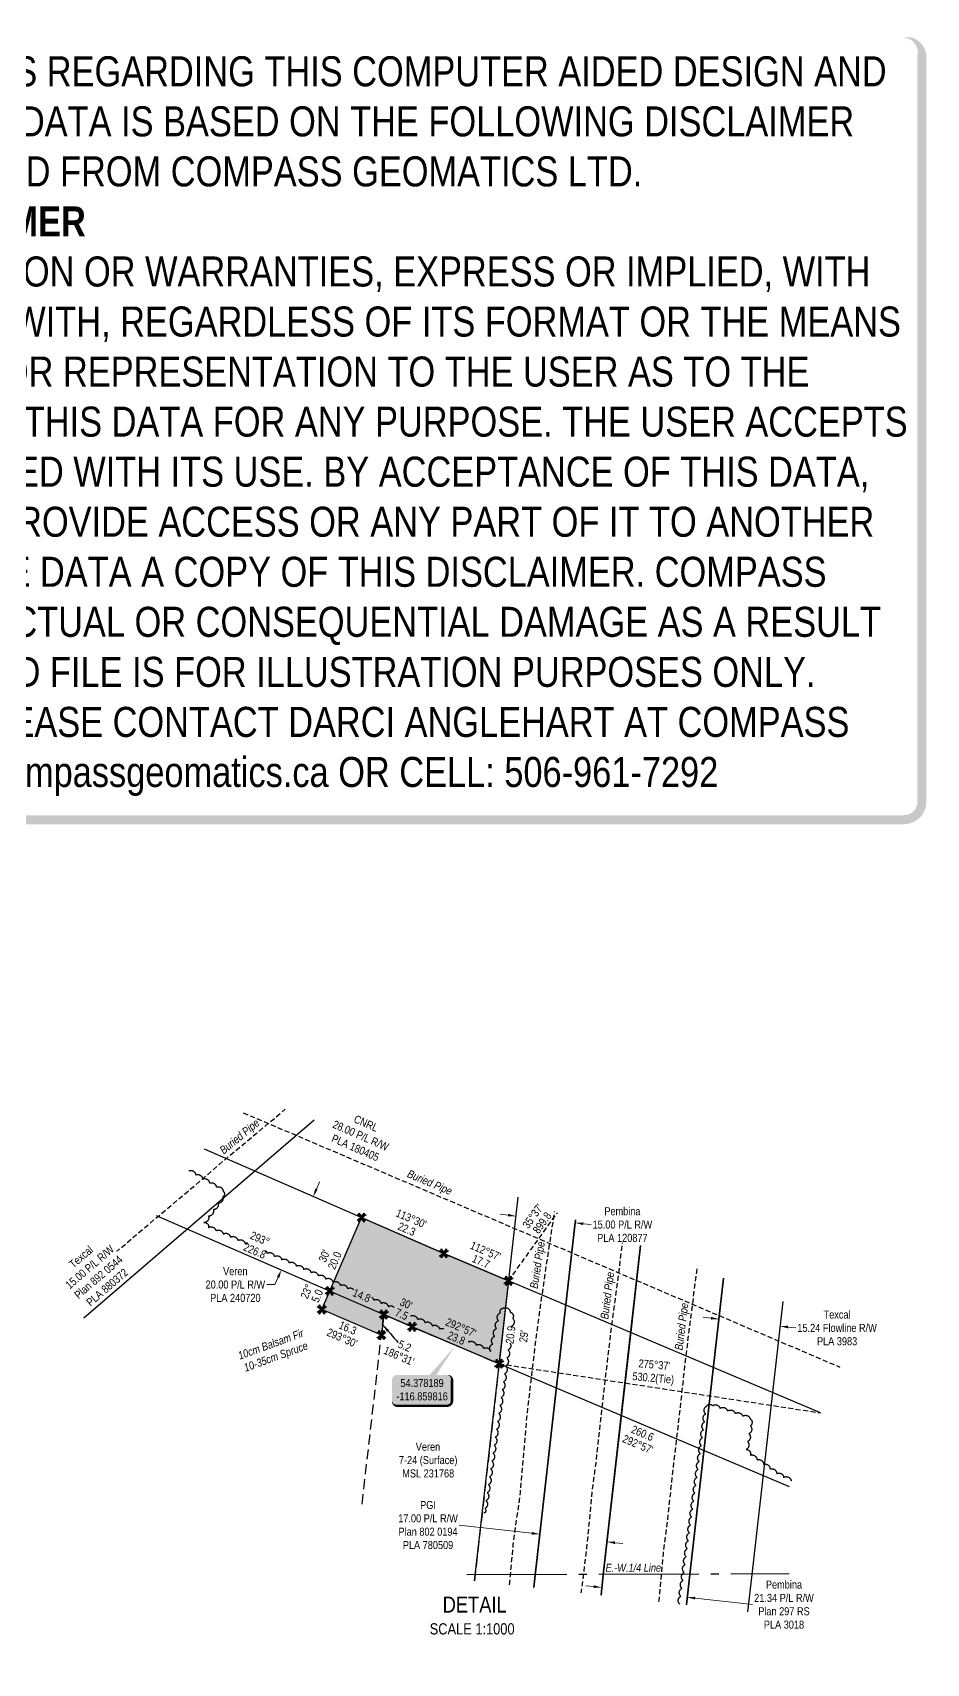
# Model space of a CAD drawing. Extents: x 508514 to 510883, y 6025384 to 6027561.
# Drawn here: x 509765 to 510883, y 6025525 to 6027561 of the extents above; entities that cross this region are included whole.
import ezdxf
from ezdxf.enums import TextEntityAlignment as Align

# ---------------------------------------------------------------- set-up
doc = ezdxf.new("R2010")
doc.units = 0
doc.header["$LTSCALE"] = 5
doc.header["$PDSIZE"] = 0.5
for name, pattern in [('0', [1, 1, 0]), ('foc-ACCESSROAD', [3.75, 2.5, -1.25]), ('foc-QUARTERLINE', [33, 25, -3, 2, -3]), ('foc-TIELINE', [1.875, 1.25, -0.625]), ('UG_PIPE', [1.875, 1.25, -0.625])]:
    doc.linetypes.add(name, pattern=pattern)
doc.layers.get('Defpoints').update_dxf_attribs({"color": 9})
for name, color, linetype in [('AS-PIPE-UG', 44, 'UG_PIPE'), ('AS-PIPE-UG-T', 44, 'Continuous'), ('C-RW', 13, 'Continuous'), ('C-WS', 13, 'foc-ACCESSROAD'), ('DETAIL-T', 7, 'Continuous'), ('F-RW', 190, 'Continuous'), ('L-BD', 7, 'Continuous'), ('L-BD1', 253, 'Continuous'), ('L-MON', 1, 'Continuous'), ('L-QSEC', 8, 'foc-QUARTERLINE'), ('L-TIE', 7, 'foc-TIELINE'), ('P-PROPOSED', 10, 'Continuous'), ('P-PROPOSED-H', 21, 'Continuous'), ('T-BUSH', 110, '0'), ('T-BUSH-T', 110, 'Continuous')]:
    doc.layers.add(name, color=color, linetype=linetype)
for name, color, linetype, lineweight in [('C-AR-T', 13, 'Continuous', 9), ('C-WS-T', 13, 'Continuous', 9), ('F-FLOWLINE-T', 190, 'Continuous', 9), ('F-RW-T', 190, 'Continuous', 9)]:
    doc.layers.add(name, color=color, linetype=linetype, lineweight=lineweight)
doc.layers.add('DISCLAIMER', color=7, linetype='Continuous', plot=False)
doc.styles.add('80', font='ARIALN.TTF', dxfattribs={"height": 10})
doc.styles.add('80CG', font='ARIALN.TTF', dxfattribs={"height": 10})
doc.styles.add('80L', font='ARIALN.TTF', dxfattribs={"height": 10})
doc.styles.add('80LS', font='ARIALNI.TTF', dxfattribs={"height": 10})
doc.styles.get("Standard").update_dxf_attribs({"font": 'ARIALN.TTF'})
doc.dimstyles.new('Compass 5 000', dxfattribs={"dimscale": 5, "dimtxt": 9, "dimasz": 2, "dimexe": 0.2, "dimexo": 0.0625, "dimgap": 0.5, "dimtad": 0, "dimtih": 1, "dimtoh": 1, "dimzin": 0, "dimdsep": 46, "dimtxsty": '80CG', "dimcen": 0.1, "dimse1": 1, "dimse2": 1, "dimclrd": 256, "dimclrt": 256, "dimaunit": 1, "dimadec": 4, "dimazin": 0, "dimtfac": 0.06, "dimtofl": 0, "dimtmove": 0, "dimatfit": 1, "dimfxl": 0.2, "dimtolj": 1, "dimtzin": 0, "dimlwd": -1, "dimarcsym": 0})

# ---------------------------------------------------------------- blocks, each defined once
blk = doc.blocks.new('*D35')
at = {"layer": 'Defpoints', "color": 0, "transparency": 16777216}
for p in [(510699.6, 6025945.8), (510615.1, 6025882), (510691.4, 6025873.3)]:
    blk.add_point(p, dxfattribs=at)
at = {"layer": 'F-FLOWLINE-T', "transparency": 16777216}
for p, q in [((510613.4, 6025955.6), (510603.5, 6025956.8)), ((510709.6, 6025944.7), (510719.5, 6025943.5))]:
    blk.add_line(p, q, dxfattribs=at)
for points in [[(510613.6, 6025957.3), (510613.3, 6025954), (510623.4, 6025954.5)], [(510709.8, 6025946.3), (510709.4, 6025943), (510699.6, 6025945.8)]]:
    blk.add_solid(points, dxfattribs=at)
at = {"layer": 'F-FLOWLINE-T', "transparency": 16777216, "insert": (510771, 6025943.5), "char_height": 10, "attachment_point": 5, "style": '80CG'}
blk.add_mtext('\\A1;Texcal\\P15.24 Flowline R/W\\PPLA 3983', dxfattribs=at)
blk = doc.blocks.new('*D36')
at = {"layer": 'Defpoints', "color": 0, "transparency": 16777216}
for p in [(510369.5, 6026083.2), (510335.4, 6025783.2), (510409.5, 6025774.8)]:
    blk.add_point(p, dxfattribs=at)
at = {"layer": 'F-RW-T', "transparency": 16777216}
for p, q in [((510359.6, 6026084.4), (510349.7, 6026085.5)), ((510453.6, 6026073.7), (510463.5, 6026072.6))]:
    blk.add_line(p, q, dxfattribs=at)
for points in [[(510359.8, 6026086), (510359.4, 6026082.7), (510369.5, 6026083.2)], [(510453.8, 6026075.3), (510453.4, 6026072), (510443.7, 6026074.8)]]:
    blk.add_solid(points, dxfattribs=at)
at = {"layer": 'F-RW-T', "transparency": 16777216, "insert": (510502.6, 6026072.6), "char_height": 10, "attachment_point": 5, "style": '80CG', "bg_fill": 3, "box_fill_scale": 1.1, "bg_fill_color": 256, "bg_fill_true_color": 13158600, "bg_fill_transparency": 0}
blk.add_mtext('\\A1;Pembina\\P15.00 P/L R/W\\PPLA 120877', dxfattribs=at)
blk = doc.blocks.new('*D37')
at = {"layer": 'Defpoints', "color": 0, "transparency": 16777216}
for p in [(510401.2, 6025701.9), (510399.3, 6025685.9), (510485.2, 6025692.4)]:
    blk.add_point(p, dxfattribs=at)
at = {"layer": 'F-RW-T', "transparency": 16777216}
for p, q in [((510389.4, 6025687.1), (510298.7, 6025697.3)), ((510493.3, 6025675.3), (510503.3, 6025674.1))]:
    blk.add_line(p, q, dxfattribs=at)
for points in [[(510389.6, 6025688.7), (510389.2, 6025685.4), (510399.3, 6025685.9)], [(510493.5, 6025676.9), (510493.2, 6025673.6), (510483.4, 6025676.4)]]:
    blk.add_solid(points, dxfattribs=at)
at = {"layer": 'F-RW-T', "transparency": 16777216, "insert": (510259.6, 6025697.3), "char_height": 10, "attachment_point": 5, "style": '80CG'}
blk.add_mtext('\\A1;PGI\\P17.00 P/L R/W\\PPlan 802 0194\\PPLA 780509', dxfattribs=at)
blk = doc.blocks.new('*D38')
at = {"layer": 'Defpoints', "color": 0, "transparency": 16777216}
for p in [(510516.9, 6025972), (510623.8, 6025959.8), (510583.7, 6025607.2)]:
    blk.add_point(p, dxfattribs=at)
at = {"layer": 'F-RW-T', "transparency": 16777216}
for p, q in [((510466.8, 6025620.5), (510456.9, 6025621.6)), ((510593.6, 6025606), (510665.1, 6025597.9))]:
    blk.add_line(p, q, dxfattribs=at)
for points in [[(510467, 6025622.1), (510466.6, 6025618.8), (510476.7, 6025619.3)], [(510593.8, 6025607.7), (510593.4, 6025604.4), (510583.7, 6025607.2)]]:
    blk.add_solid(points, dxfattribs=at)
at = {"layer": 'F-RW-T', "transparency": 16777216, "insert": (510704.6, 6025597.9), "char_height": 10, "attachment_point": 5, "style": '80CG'}
blk.add_mtext('\\A1;Pembina\\P21.34 P/L R/W\\PPlan 297 RS\\PPLA 3018', dxfattribs=at)
blk = doc.blocks.new('TEMP')
h = blk.add_hatch(color=255)
h.dxf.hatch_style = 1
h.paths.add_polyline_path([(0, 0.25), (-0.67, 1.15), (-0.67, 0.67), (-1.15, 0.67), (-0.25, 0), (-1.15, -0.67), (-0.67, -0.67), (-0.67, -1.15), (0, -0.25), (0.67, -1.15), (0.67, -0.67), (1.15, -0.67), (0.25, 0), (1.15, 0.67), (0.67, 0.67), (0.67, 1.15)])
h.paths.add_polyline_path([(0.57, 0.85), (0.57, 0.57), (0.85, 0.57), (0.08, 0), (0.85, -0.57), (0.57, -0.57), (0.57, -0.85), (0, -0.08), (-0.57, -0.85), (-0.57, -0.57), (-0.85, -0.57), (-0.08, 0), (-0.85, 0.57), (-0.57, 0.57), (-0.57, 0.85), (0, 0.08)], flags=16)
h = blk.add_hatch(color=1)
h.dxf.hatch_style = 1
h.paths.add_polyline_path([(0, 0.08), (-0.57, 0.85), (-0.57, 0.57), (-0.85, 0.57), (-0.08, 0), (-0.85, -0.57), (-0.57, -0.57), (-0.57, -0.85), (0, -0.08), (0.57, -0.85), (0.57, -0.57), (0.85, -0.57), (0.08, 0), (0.85, 0.57), (0.57, 0.57), (0.57, 0.85)])
at = {"color": 1}
for p, q in [((-0.08, 0), (0.08, 0)), ((0, 0.08), (0, -0.08))]:
    blk.add_line(p, q, dxfattribs=at)
at = {"color": 255, "flags": 128}
blk.add_lwpolyline([(-0.25, 0), (-1.15, 0.67), (-0.67, 0.67), (-0.67, 1.15), (0, 0.25), (0.67, 1.15), (0.67, 0.67), (1.15, 0.67), (0.25, 0), (1.15, -0.67), (0.67, -0.67), (0.67, -1.15), (0, -0.25), (-0.67, -1.15), (-0.67, -0.67), (-1.15, -0.67)], close=True, dxfattribs=at)
at = {"color": 1, "flags": 128}
blk.add_lwpolyline([(-0.08, 0), (-0.85, 0.57), (-0.57, 0.57), (-0.57, 0.85), (0, 0.08), (0.57, 0.85), (0.57, 0.57), (0.85, 0.57), (0.08, 0), (0.85, -0.57), (0.57, -0.57), (0.57, -0.85), (0, -0.08), (-0.57, -0.85), (-0.57, -0.57), (-0.85, -0.57)], close=True, dxfattribs=at)
blk = doc.blocks.new('*U39')
h = blk.add_hatch(color=254)
edge = h.paths.add_edge_path()
edge.add_line((-31.5, -20), (31.5, -20))
edge.add_arc((31.5, -14), 6, 270, 360)
edge.add_line((37.5, -14), (37.5, 12.5))
edge.add_arc((31.5, 12.5), 6, 0, 90)
edge.add_line((31.5, 18.5), (-31.5, 18.5))
edge.add_arc((-31.5, 12.5), 6, 90, 180)
edge.add_line((-37.5, 12.5), (-37.5, -14))
edge.add_arc((-31.5, -14), 6, 180, 270)
at = {"color": 1, "flags": 128}
blk.add_lwpolyline([(42.1, 55.5, 0, 10, 0), (0, 0, 5, 5, 0)], format="xyseb", dxfattribs=at)
blk.add_lwpolyline([(-31.5, -20, 3, 3, 0), (31.5, -20, 3, 3, 0.414214), (37.5, -14, 3, 3, 0), (37.5, 12.5, 3, 0, 0.414214), (31.5, 18.5, 0, 0, 0), (-31.5, 18.5, 0, 0, 0.414214), (-37.5, 12.5, 0, 0, 0), (-37.5, -14, 0, 3, 0.414214)], format="xyseb", close=True, dxfattribs=at)
at = {"color": 1, "style": '80'}
blk.add_attdef('ENTER_TEXT_001', (-36, -5), '', height=10, dxfattribs=at)
blk = doc.blocks.new('*D40')
at = {"layer": 'C-AR-T', "transparency": 16777216}
for p, q in [((510120.1, 6026116.8), (510124.1, 6026126)), ((510068.2, 6025997.7), (510058.2, 6025997.7)), ((510072.2, 6026006.8), (510068.2, 6025997.7))]:
    blk.add_line(p, q, dxfattribs=at)
for points in [[(510118.5, 6026117.5), (510121.6, 6026116.2), (510116.1, 6026107.7)], [(510070.7, 6026007.5), (510073.8, 6026006.2), (510076.2, 6026016)]]:
    blk.add_solid(points, dxfattribs=at)
at = {"layer": 'Defpoints', "color": 0, "transparency": 16777216}
for p in [(510114.7, 6026108.3), (510074.8, 6026016.6), (510076.2, 6026016)]:
    blk.add_point(p, dxfattribs=at)
at = {"layer": 'C-AR-T', "transparency": 16777216, "insert": (510018.7, 6025997.7), "char_height": 10, "attachment_point": 5, "style": '80CG'}
blk.add_mtext('\\A1;Veren\\P20.00 P/L R/W\\PPLA 240720', dxfattribs=at)
blk = doc.blocks.new('Disclaimer_Legal')
at = {"layer": 'DISCLAIMER', "color": 254, "flags": 128}
blk.add_lwpolyline([(-3612.9, -1104.6, 37.5, 37.5, 0), (4096.1, -1104.6, 37.5, 37.5, 0.414214), (4171.1, -1029.6, 37.5, 37.5, 0), (4171.1, 2078.7, 37.5, 0, 0.414214), (4096.1, 2153.7, 0, 0, 0), (-3612.9, 2153.7, 0, 0, 0.414214), (-3687.9, 2078.7, 0, 0, 0), (-3687.9, -1029.6, 0, 37.5, 0.414214)], format="xyseb", close=True, dxfattribs=at)
at = {"layer": 'DISCLAIMER', "color": 254, "insert": (241.6, 533.9), "char_height": 125, "width": 7717.568, "attachment_point": 5, "style": '80'}
blk.add_mtext('NOTICE TO THE CORPORATION, PERSON &/OR PERSONS REGARDING THIS COMPUTER AIDED DESIGN AND DRAFTING (CADD) FILES. ACCEPTANCE OF THE CADD DATA IS BASED ON THE FOLLOWING DISCLAIMER WHICH COVERS ALL CADD DATA RECIEVED FROM COMPASS GEOMATICS LTD.\\P{\\fArial Narrow|b1|i0|c0|p34;DISCLAIMER}\\PCOMPASS GEOMATICS LTD. MAKES NO REPRESENTATION OR WARRANTIES, EXPRESS OR IMPLIED, WITH RESPECT TO THE REUSE OF THE DATA PROVIDED HEREWITH, REGARDLESS OF ITS FORMAT OR THE MEANS OF ITS TRANSMISSION. THERE IS NO GUARANTEE OR REPRESENTATION TO THE USER AS TO THE ACCURACY, CURRENCY, SUITABILITY OR RELIABILITY OF THIS DATA FOR ANY PURPOSE. THE USER ACCEPTS THE DATA "AS IS", AND ASSUMES ALL RISKS ASSOCIATED WITH ITS USE. BY ACCEPTANCE OF THIS DATA, THE USER AGREES NOT TO TRANSMIT THIS DATA OR PROVIDE ACCESS OR ANY PART OF IT TO ANOTHER PARTY UNLESS THE USER SHALL INCLUDE WITH THE DATA A COPY OF THIS DISCLAIMER. COMPASS GEOMATICS LTD. ASSUMES NO RESPONSIBILITY FOR ACTUAL OR CONSEQUENTIAL DAMAGE AS A RESULT OF ANY USER\'S RELIANCE ON THIS DATA. THIS CADD FILE IS FOR ILLUSTRATION PURPOSES ONLY.\\PIF YOU REQUIRE MORE ACCURATE INFORMATION, PLEASE CONTACT DARCI ANGLEHART AT COMPASS GEOMATICS LTD. VIA EMAIL: darci.anglehart@compassgeomatics.ca OR CELL: 506-961-7292', dxfattribs=at)

msp = doc.modelspace()

# ---------------------------------------------------------------- hatches: boundary and pattern name
at = {"layer": 'P-PROPOSED-H'}
h = msp.add_hatch(color=256, dxfattribs=at)
h.dxf.hatch_style = 1
h.paths.add_polyline_path([(510360.321, 6026002.364), (510348.492, 6025898.834), (510239.864, 6025944.836), (510204.239, 6025960.329), (510201.305, 6025934.647), (510126.715, 6025966.687), (510176.565, 6026081.317), (510279.282, 6026036.683)])

# ---------------------------------------------------------------- linework, layer by layer
at = {"layer": 'AS-PIPE-UG', "flags": 128}
for points in [[(509855.038, 6026025.915), (509894.658, 6026059.725), (509967.993, 6026121.41), (510011.353, 6026158.57), (510081.114, 6026216.62)], [(510028.461, 6026212.347), (510774.498, 6025894.651)], [(510361.516, 6025622.796), (510366.188, 6025672.46), (510375.103, 6025738.175), (510383.483, 6025834.64), (510394.563, 6025928.76), (510406.193, 6026012.62), (510415.883, 6026075.255), (510417.651, 6026088.945)], [(510503.135, 6026055.253), (510493.148, 6025977.155), (510488.788, 6025945.63), (510480.723, 6025877.6), (510474.563, 6025823.56), (510469.198, 6025774.765), (510464.608, 6025739.455), (510457.853, 6025668.76), (510450.828, 6025612.606)], [(510548.3, 6025601.484), (510548.923, 6025606.26), (510553.853, 6025661.525), (510558.613, 6025698.425), (510566.318, 6025769.055), (510574.498, 6025838.81), (510581.898, 6025906.42), (510595.513, 6026013.385), (510596.089, 6026018.617)]]:
    msp.add_lwpolyline(points, dxfattribs=at)
at = {"layer": 'C-RW', "flags": 128}
for points in [[(510750.079, 6025837.308), (510279.282, 6026036.683), (509979.967, 6026166.847)], [(509919.736, 6026084.051), (510239.864, 6025944.836), (510710.92, 6025745.351)]]:
    msp.add_lwpolyline(points, dxfattribs=at)
at = {"layer": 'C-WS', "flags": 128}
msp.add_lwpolyline([(510177.186, 6025723.551), (510204.239, 6025960.329), (510239.864, 6025944.836), (510348.545, 6025898.812), (510317.722, 6025627.793)], dxfattribs=at)
at = {"layer": 'F-RW', "flags": 128}
for points in [[(510117.223, 6026203.042), (510013.109, 6026113.59), (509829.4, 6025955.756)], [(510317.722, 6025627.793), (510318.504, 6025634.663), (510356.261, 6025966.657), (510372.205, 6026106.857)], [(510443.89, 6026078.603), (510427.718, 6025936.061), (510393.543, 6025634.866), (510391.782, 6025619.343)], [(510391.782, 6025619.343), (510393.543, 6025634.866), (510427.718, 6025936.061), (510443.89, 6026078.603)], [(510525.327, 6026046.506), (510508.884, 6025901.31), (510478.734, 6025635.097), (510475.863, 6025609.749)], [(510475.863, 6025609.749), (510478.734, 6025635.097), (510525.327, 6026046.506)], [(510582.573, 6025597.574), (510586.873, 6025635.389), (510629.03, 6026005.633)], [(510629.03, 6026005.633), (510586.873, 6025635.389), (510582.573, 6025597.574)], [(510703.136, 6025976.426), (510664.253, 6025635.597), (510658.921, 6025588.863)]]:
    msp.add_lwpolyline(points, dxfattribs=at)
at = {"layer": 'L-QSEC'}
msp.add_line((510308.082, 6025635.673), (510711.217, 6025636.775), dxfattribs=at)
at = {"layer": 'L-TIE'}
for p, q in [((510360.321, 6026002.364), (510421.316, 6026087.501)), ((510348.492, 6025898.834), (510750.177, 6025837.537))]:
    msp.add_line(p, q, dxfattribs=at)
at = {"layer": 'P-PROPOSED', "flags": 128}
msp.add_lwpolyline([(510360.321, 6026002.364), (510348.492, 6025898.834), (510239.864, 6025944.836), (510204.239, 6025960.329), (510201.305, 6025934.647), (510126.715, 6025966.687), (510176.565, 6026081.317), (510279.282, 6026036.683), (510360.321, 6026002.364)], dxfattribs=at)
at = {"layer": 'T-BUSH', "flags": 128}
for points in [[(509960.598, 6026139.75, -0.52056705), (509969.189, 6026134.643, -0.52056705), (509977.78, 6026129.535, -0.52056705), (509986.371, 6026124.428, -0.52056705), (509994.962, 6026119.32, -0.52056705), (510003.553, 6026114.212, -0.52056705), (510003.025, 6026107.277, -0.52056705), (509997.066, 6026099.254, -0.52056705), (509991.107, 6026091.23, -0.52056705), (509985.147, 6026083.206, -0.52056705), (509979.207, 6026075.17, -0.52056705), (509985.176, 6026068.945, -0.52056705), (509994.327, 6026064.926, -0.52056705), (510003.477, 6026060.906, -0.52056705), (510012.628, 6026056.886, -0.52056705), (510021.779, 6026052.866, -0.52056705), (510030.929, 6026048.847, -0.52056705), (510040.08, 6026044.827, -0.52056705), (510049.231, 6026040.807, -0.52056705), (510058.382, 6026036.788, -0.52056705), (510067.532, 6026032.768, -0.52056705), (510076.683, 6026028.748, -0.52056705), (510085.834, 6026024.729, -0.52056705), (510094.984, 6026020.709, -0.52056705), (510104.135, 6026016.689, -0.52056705), (510113.286, 6026012.669, -0.52056705), (510122.437, 6026008.65, -0.52056705), (510131.587, 6026004.63, -0.52056705), (510140.738, 6026000.61, -0.52056705), (510149.889, 6025996.591, -0.52056705), (510159.039, 6025992.571, -0.37411027), (510166.932, 6025991.216, -0.37411027)], [(510189.39, 6025981.858, -0.17705884), (510191.572, 6025978.279, -0.52056705), (510200.727, 6025974.257, -0.52056705), (510209.883, 6025970.235, -0.34841776), (510217.41, 6025969.293)], [(510310.091, 6025927.483, -0.0646355), (510310.594, 6025925.995, -0.52056705), (510319.75, 6025921.973, -0.52056705), (510328.905, 6025917.951, -0.52056705), (510338.061, 6025913.929, -0.52056705), (510340.528, 6025923.424, -0.52056705), (510342.885, 6025933.142, -0.52056705), (510345.242, 6025942.86, -0.52056705), (510347.599, 6025952.579, -0.52056705), (510349.956, 6025962.297, -0.52056705), (510353.842, 6025968.36, -0.52056705), (510362.418, 6025963.216, -0.52056705), (510365.433, 6025955.436, -0.52056705), (510363.985, 6025945.542, -0.52056705), (510362.538, 6025935.647, -0.52056705), (510361.091, 6025925.752, -0.52056705), (510359.644, 6025915.857, -0.52056705), (510358.197, 6025905.963, -0.52056705), (510356.75, 6025896.068, -0.52056705), (510355.302, 6025886.173, -0.52056705), (510353.855, 6025876.278, -0.52056705), (510352.408, 6025866.384, -0.52056705), (510350.961, 6025856.489, -0.52056705), (510349.514, 6025846.594, -0.52056705), (510348.067, 6025836.7, -0.52056705), (510346.619, 6025826.805, -0.52056705), (510345.172, 6025816.91, -0.52056705), (510343.725, 6025807.015, -0.52056705), (510342.278, 6025797.121, -0.52056705), (510340.831, 6025787.226, -0.52056705), (510339.384, 6025777.331, -0.52056705), (510337.936, 6025767.436, -0.52056705), (510336.489, 6025757.542, -0.52056705), (510335.042, 6025747.647, -0.52056705), (510333.595, 6025737.752, -0.52056705), (510332.148, 6025727.857, -0.52056705), (510330.7, 6025717.963, -0.52056705), (510329.865, 6025712.249)], [(510237.781, 6025958.408, -0.49516192), (510246.505, 6025954.147, -0.52056705), (510255.661, 6025950.126, -0.52056705), (510264.816, 6025946.104, -0.52056705), (510273.972, 6025942.082, -0.23604794), (510279.412, 6025942.531, -0.23604794)], [(510574.301, 6025598.451, -0.52056705), (510575.652, 6025608.354, -0.52056705), (510577.004, 6025618.257, -0.52056705), (510578.355, 6025628.16, -0.52056705), (510579.707, 6025638.063, -0.52056705), (510581.058, 6025647.966, -0.52056705), (510582.41, 6025657.868, -0.52056705), (510583.761, 6025667.771, -0.52056705), (510585.113, 6025677.674, -0.52056705), (510586.464, 6025687.577, -0.52056705), (510587.815, 6025697.48, -0.52056705), (510589.167, 6025707.383, -0.52056705), (510590.518, 6025717.286, -0.52056705), (510591.87, 6025727.189, -0.52056705), (510593.221, 6025737.091, -0.52056705), (510594.573, 6025746.994, -0.52056705), (510595.924, 6025756.897, -0.52056705), (510597.276, 6025766.8, -0.52056705), (510598.627, 6025776.703, -0.52056705), (510599.978, 6025786.606, -0.52056705), (510601.33, 6025796.509, -0.52056705), (510602.681, 6025806.412, -0.52056705), (510604.033, 6025816.314, -0.52056705), (510605.384, 6025826.217, -0.52056705), (510606.736, 6025836.12, -0.52056705), (510608.087, 6025846.023, -0.52056705), (510615.244, 6025846.449, -0.52056705), (510624.68, 6025843.153, -0.52056705), (510634.115, 6025839.858, -0.52056705), (510643.551, 6025836.563, -0.52056705), (510652.987, 6025833.268, -0.52056705), (510662.423, 6025829.972, -0.52056705), (510662.574, 6025821.256, -0.52056705), (510660.806, 6025811.419, -0.52056705), (510659.038, 6025801.582, -0.52056705), (510657.27, 6025791.745, -0.52056705), (510662.699, 6025784.494, -0.52056705), (510670.894, 6025778.773, -0.52056705), (510679.089, 6025773.051, -0.52056705), (510687.284, 6025767.329, -0.52056705), (510695.479, 6025761.608, -0.52056705), (510704.248, 6025756.904, -0.52056705), (510713.395, 6025752.877, -0.04235773), (510714.32, 6025753.335, -0.04235773)]]:
    msp.add_lwpolyline(points, format="xyb", dxfattribs=at)

# ---------------------------------------------------------------- block references
at = {"layer": 'Defpoints', "xscale": 0.3, "yscale": 0.3, "zscale": 0.3}
msp.add_blockref('Disclaimer_Legal', (509625.711, 6026909.765), dxfattribs=at)
at = {"layer": 'DETAIL-T'}
ref = msp.add_blockref('*U39', (510252.104, 6025866.365), dxfattribs=dict(at, xscale=0.999466, yscale=0.999466, zscale=0.999466))
ref.add_attrib('ENTER_TEXT_001', '54.378189', (510225.072, 6025869.782), dxfattribs={"layer": '0', "color": 1, "height": 9.9947, "style": '80'})
ref.add_attrib('ENTER_TEXT_002', '-116.859816', (510220.044, 6025853.083), dxfattribs={"layer": '0', "color": 1, "height": 9.99466, "style": '80'})
at = {"layer": 'L-MON'}
for p, xscale, yscale, zscale in [((510176.565, 6026081.317), 5.000000000000003, 5.000000000000003, 5.000000000000003), ((510279.282, 6026036.683), 4.997330000000002, 4.997330000000002, 4.997330000000002), ((510136.721, 6025989.695), 4.997330000000002, 4.997330000000002, 4.997330000000002), ((510126.715, 6025966.687), 5.000000000000003, 5.000000000000003, 5.000000000000003), ((510204.239, 6025960.329), 5.000000000000001, 5.000000000000001, 5.000000000000001), ((510239.864, 6025944.836), 4.997330000000002, 4.997330000000002, 4.997330000000002), ((510201.305, 6025934.647), 5.000000000000001, 5.000000000000001, 5.000000000000001)]:
    msp.add_blockref('TEMP', p, dxfattribs=dict(at, xscale=xscale, yscale=yscale, zscale=zscale))

# ---------------------------------------------------------------- texts
at = {"layer": 'AS-PIPE-UG-T', "char_height": 9.99467, "attachment_point": 1, "style": '80L'}
for insert, rotation in [((509997.921, 6026167.648), 39.76468), ((510236.586, 6026141.558), 336.9335), ((510386.753, 6025993.636), 81.205727), ((510474.94, 6025955.294), 82.712841), ((510567.743, 6025916.582), 82.746135)]:
    msp.add_mtext_dynamic_manual_height_columns('{\\fArial Narrow|b0|i1|c0|p34;Buried Pipe}', width=64.23699, gutter_width=49.973, heights=[0], dxfattribs=dict(at, insert=insert, rotation=rotation))
at = {"layer": 'DETAIL-T', "color": 3, "insert": (510314.746, 6025584.215), "char_height": 19.98934, "width": 223.73866, "attachment_point": 5, "style": '80CG'}
msp.add_mtext(' DETAIL\\P{\\H0.70037x;SCALE 1:1000}', dxfattribs=at)
at = {"layer": 'F-RW-T', "insert": (510175.447, 6026183.801), "char_height": 9.99467, "width": 74.03963, "attachment_point": 5, "rotation": 336.443166, "style": '80CG'}
msp.add_mtext('\\A1;CNRL\\P28.00 P/L R/W\\PPLA 180405', dxfattribs=at)
at = {"layer": 'L-BD'}
for s, rotation, p in [("113°30'", 336.748769, (510238.56, 6026080.117)), ('22.3', 336.748769, (510232.938, 6026067.031)), ("112°57'", 336.748769, (510331.47, 6026039.722)), ("30'", 66.497072, (510129.872, 6026033.468)), ('20.0', 66.497072, (510142.933, 6026027.788)), ('17.7', 336.748769, (510325.848, 6026026.636)), ('23°', 66.497072, (510107.937, 6025989.285)), ('5.0', 66.497072, (510120.998, 6025983.605)), ('14.8', 336.748769, (510176.612, 6025984.002)), ('7.5', 336.748769, (510226.65, 6025960.769)), ("30'", 336.748769, (510232.272, 6025973.855)), ('16.3', 336.753925, (510159.285, 6025943.615)), ("292°57'", 336.748769, (510300.675, 6025944.012)), ("293°30' ", 336.753925, (510153.664, 6025930.529)), ('5.2', 336.753925, (510230.387, 6025920.999)), ('23.8', 336.748769, (510295.053, 6025930.926)), ("186°31' ", 336.753925, (510224.765, 6025907.913))]:
    msp.add_text(s, height=9.9947, rotation=rotation, dxfattribs=at).set_placement(p, align=Align.MIDDLE_CENTER)
at = {"layer": 'L-BD', "style": '80L'}
for s, p in [("35°37'", (510390.601, 6026083.147)), ('899.8', (510402.179, 6026074.853))]:
    msp.add_text(s, height=9.9947, rotation=54.3812, dxfattribs=at).set_placement(p, align=Align.MIDDLE)
at = {"layer": 'L-BD1', "style": '80L'}
for s, p in [("292°57'", (510521.899, 6025798.264)), ('260.6', (510527.745, 6025812.069))]:
    msp.add_text(s, height=9.9947, rotation=337.0481, dxfattribs=at).set_placement(p, align=Align.MIDDLE)
at = {"layer": 'L-QSEC', "insert": (510481.574, 6025648.918), "char_height": 9.99467, "attachment_point": 1, "rotation": 0.156572, "style": '80L'}
msp.add_mtext_dynamic_manual_height_columns('{\\fArial Narrow|b0|i1|c0|p34;E.-W.1/4 Line}', width=69.18315, gutter_width=49.973, heights=[0], dxfattribs=at)
at = {"layer": 'T-BUSH-T', "insert": (510015.884, 6025911.391), "char_height": 9.98933, "attachment_point": 1, "rotation": 20, "style": '80LS'}
msp.add_mtext_dynamic_manual_height_columns('\\pi5.3757;10cm Balsam Fir\\P\\pi6.96;10-35cm Spruce', width=95.89929, gutter_width=49.973, heights=[0], dxfattribs=at)

# ---------------------------------------------------------------- dimensions: what is measured, and where the dimension line sits
at = {"layer": 'F-FLOWLINE-T'}
dim = msp.add_linear_dim(base=(510699.646, 6025945.786), p1=(510615.112, 6025881.975), p2=(510691.372, 6025873.274), angle=353.490685, text='Texcal\\P15.24 Flowline R/W\\PPLA 3983', dimstyle='Compass 5 000', dxfattribs=at)
dim.commit()
dim.dimension.update_dxf_attribs({"geometry": '*D35', "text_midpoint": (510771.011, 6025943.519), "dimtype": 161})

# ---------------------------------------------------------------- leaders
at = {"layer": 'L-BD', "path_type": 1}
msp.add_leader([(510202.772, 6025947.488), (510222.23, 6025925.389)], dimstyle='Compass 5 000', override={"dimgap": 0.5, "dimtad": 0}, dxfattribs=at)

# ---------------------------------------------------------------- next in the draw order: texts
at = {"layer": 'C-WS-T', "insert": (510216.927, 6025800.139), "char_height": 10, "attachment_point": 1, "style": '80L', "bg_fill": 3, "box_fill_scale": 1.15, "bg_fill_color": 256, "bg_fill_true_color": 256, "bg_fill_transparency": 0}
msp.add_mtext_dynamic_manual_height_columns('\\pi27.363;Veren\\P\\pi6.2167;7-24 (Surface)\\P\\pi10.419;MSL 231768', width=84.43199, gutter_width=50, heights=[0], dxfattribs=at)
at = {"layer": 'F-RW-T', "insert": (509842.165, 6026013.249), "char_height": 9.99467, "attachment_point": 5, "rotation": 40.66753, "style": '80CG', "bg_fill": 3, "box_fill_scale": 1.1, "bg_fill_color": 256, "bg_fill_true_color": 13158600, "bg_fill_transparency": 0}
msp.add_mtext('\\A1;Texcal\\P15.00 P/L R/W\\PPlan 892 0544\\PPLA 880372', dxfattribs=at)
at = {"layer": 'L-BD', "char_height": 9.9947, "attachment_point": 2, "bg_fill": 3, "box_fill_scale": 1, "bg_fill_color": 256, "bg_fill_transparency": 0}
for s, insert, width, rotation in [('293° 226.8', (510051.521, 6026059.743), 23.85942, 336.748769), ("20.9 29'", (510357.745, 6025935.459), 20.26653, 83.511786)]:
    msp.add_mtext(s, dxfattribs=dict(at, insert=insert, width=width, rotation=rotation))
at = {"layer": 'L-BD', "insert": (510543.056, 6025902.686), "char_height": 9.99466, "width": 53.12028, "attachment_point": 2, "rotation": 355.0364, "style": '80L', "bg_fill": 3, "box_fill_scale": 1, "bg_fill_color": 256, "bg_fill_transparency": 0}
msp.add_mtext("275°37' 530.2(Tie)", dxfattribs=at)

# ---------------------------------------------------------------- next in the draw order: dimensions: what is measured, and where the dimension line sits
at = {"layer": 'C-AR-T'}
dim = msp.add_linear_dim(base=(510076.224, 6026015.999), p1=(510114.684, 6026108.262), p2=(510074.825, 6026016.607), angle=246.497072, text='Veren\\P20.00 P/L R/W\\PPLA 240720', dimstyle='Compass 5 000', dxfattribs=at)
dim.commit()
dim.dimension.update_dxf_attribs({"geometry": '*D40', "text_midpoint": (510018.709, 6025997.658), "dimtype": 161})
at = {"layer": 'F-RW-T'}
dim = msp.add_linear_dim(base=(510369.523, 6026083.246), p1=(510409.546, 6025774.784), p2=(510335.398, 6025783.217), angle=173.511182, text='Pembina\\P15.00 P/L R/W\\PPLA 120877', dimstyle='Compass 5 000', override={"dimtfill": 1}, dxfattribs=at)
dim.commit()
dim.dimension.update_dxf_attribs({"geometry": '*D36', "text_midpoint": (510502.629, 6026072.552), "dimtype": 161})

# ---------------------------------------------------------------- next in the draw order: block references
at = {"layer": 'L-MON'}
for p, xscale, yscale, zscale in [((510360.321, 6026002.364), 5.000000000000003, 5.000000000000003, 5.000000000000003), ((510348.492, 6025898.834), 4.997330000000002, 4.997330000000002, 4.997330000000002)]:
    msp.add_blockref('TEMP', p, dxfattribs=dict(at, xscale=xscale, yscale=yscale, zscale=zscale))

# ---------------------------------------------------------------- next in the draw order: dimensions: what is measured, and where the dimension line sits
at = {"layer": 'F-RW-T'}
for base, p1, p2, angle, text, picture, middle in [((510583.659, 6025607.163), (510516.89, 6025972.003), (510623.814, 6025959.828), 353.504209, 'Pembina\\P21.34 P/L R/W\\PPlan 297 RS\\PPLA 3018', '*D38', (510704.631, 6025597.891)), ((510399.337, 6025685.928), (510485.221, 6025692.369), (510401.15, 6025701.908), 173.526609, 'PGI\\P17.00 P/L R/W\\PPlan 802 0194\\PPLA 780509', '*D37', (510259.641, 6025697.344))]:
    dim = msp.add_linear_dim(base=base, p1=p1, p2=p2, angle=angle, text=text, dimstyle='Compass 5 000', dxfattribs=at)
    dim.commit()
    dim.dimension.update_dxf_attribs({"geometry": picture, "text_midpoint": middle, "dimtype": 161})

doc.saveas('drawing.dxf')
